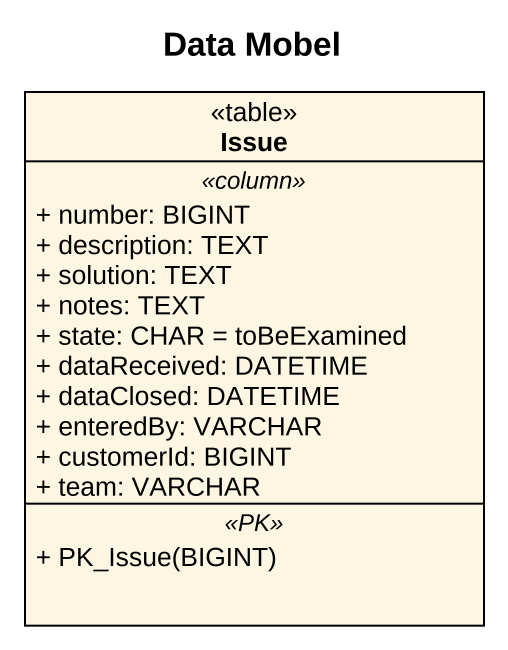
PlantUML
@startuml
title Data Mobel
hide circle
hide empty members
skinparam classAttributeIconSize 0
class Issue <<table>> {
  .. <<column>> ..
  + number: BIGINT
  + description: TEXT
  + solution: TEXT
  + notes: TEXT
  + state: CHAR = toBeExamined
  + dataReceived: DATETIME
  + dataClosed: DATETIME
  + enteredBy: VARCHAR
  + customerId: BIGINT
  + team: VARCHAR
  .. <<PK>> ..
  + PK_Issue(BIGINT)
}
@enduml
